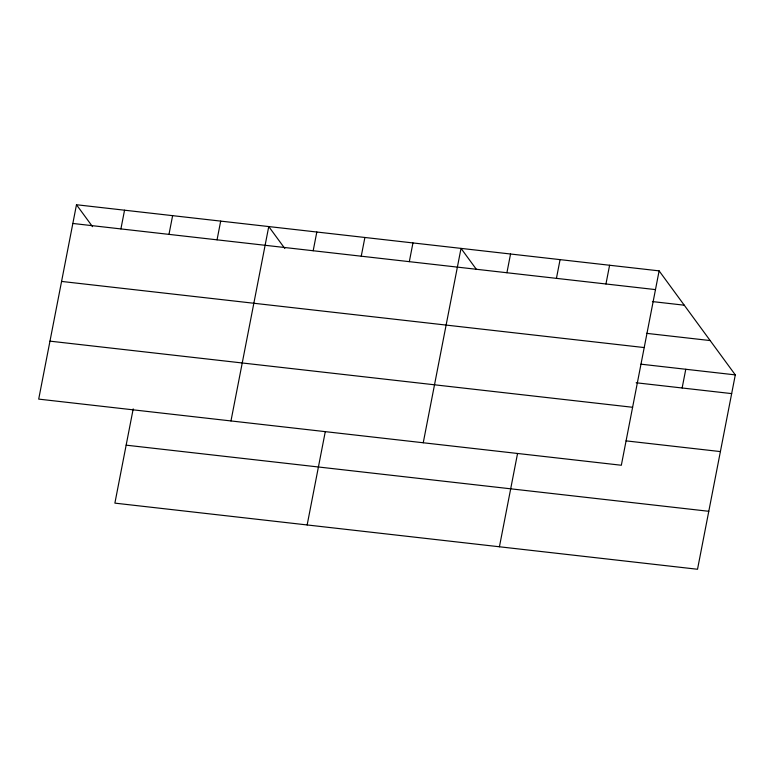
<?xml version="1.0" encoding="UTF-8"?>
<svg xmlns="http://www.w3.org/2000/svg" width="774" height="774" viewBox="0 0 774 774"><rect width="100%" height="100%" fill="white"/><g stroke="black" fill="none" stroke-linecap="round" stroke-linejoin="round"><path stroke-width="1.16" d="M76.481 204.742L38.7 399.113L621.338 465.251L659.119 270.871L76.481 204.742L92.541 226.666M120.908 228.92L124.546 210.199M133.205 408.866L114.881 503.129L697.519 569.258L735.3 374.887L659.119 270.871M168.974 234.377L172.621 215.656M217.049 239.834L220.687 221.103M230.971 420.94L268.752 226.559L284.813 248.493M313.18 250.747L316.818 232.016M307.152 524.956L325.244 431.853M361.245 256.204L364.893 237.473M409.32 261.66L412.958 242.93M423.243 442.767L461.023 248.386L476.387 269.362M506.912 272.738L510.55 254.007M499.424 546.773L517.516 453.68M556.429 278.359L560.076 259.629M605.955 283.981L609.593 265.25M682.136 387.987L685.774 369.266M72.843 223.463L655.481 289.602M652.424 301.579L684.255 305.198M646.484 333.333L710.164 340.56M61.572 281.426L644.21 347.565M640.969 364.177L735.3 374.887M636.151 382.772L731.662 393.608M49.971 341.15L632.6 407.279M626.06 440.87L720.391 451.581M126.152 445.166L708.781 511.295"/></g></svg>
